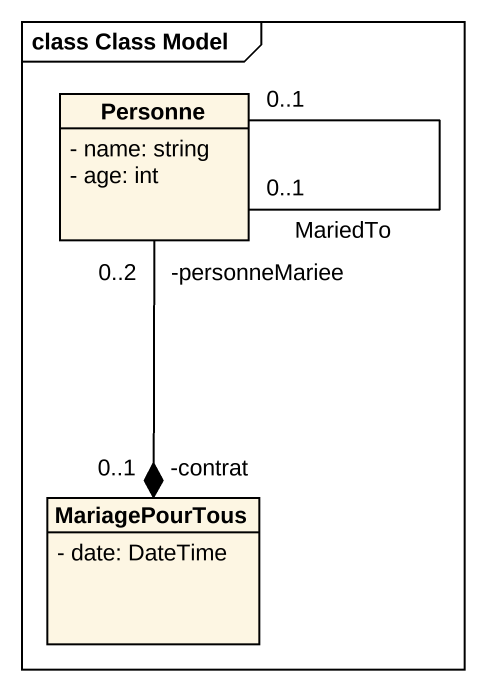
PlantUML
@startuml
mainframe class Class Model
hide circle
hide empty members
skinparam classAttributeIconSize 0
class Personne {
  - name: string
  - age: int
}
class MariagePourTous {
  - date: DateTime
}
Personne "0..1" -- "0..1" Personne : MariedTo
Personne "-personneMariee\n0..2" --* "-contrat\n0..1" MariagePourTous
@enduml
